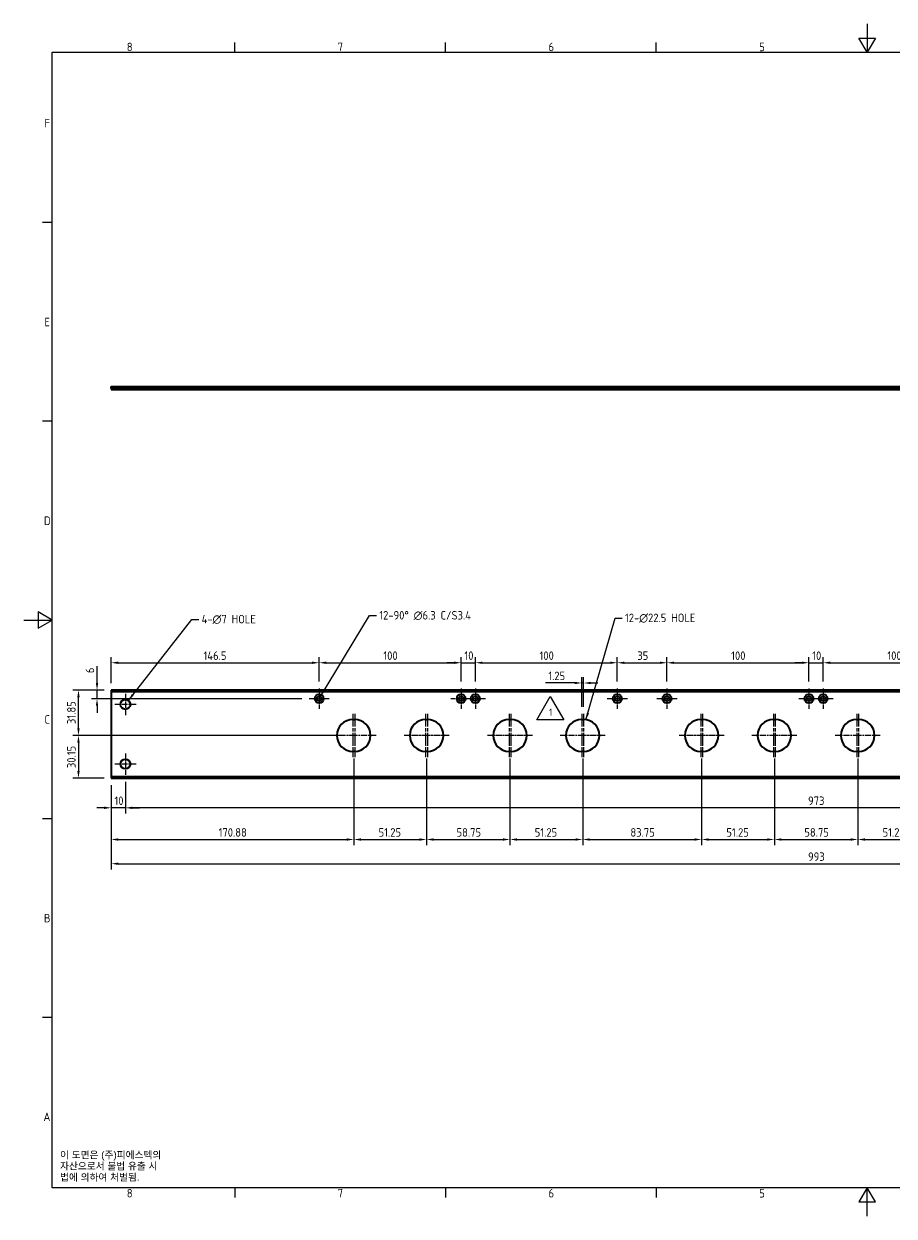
# Model space of a CAD drawing. Header units: millimetres. Extents: x 0 to 1188, y 0 to 840.
# Drawn here: x 0 to 613, y 0 to 840 of the extents above; entities that cross this region are included whole.
import ezdxf

# ---------------------------------------------------------------- set-up
doc = ezdxf.new("R2010")
doc.units = ezdxf.units.MM
doc.header["$LTSCALE"] = 2
doc.linetypes.add('CHAIN', pattern=[0.3543, 0.2362, -0.0295, 0.0591, -0.0295])
doc.linetypes.add('DASHED', pattern=[0.2067, 0.1654, -0.0413])
doc.layers.get('0').update_dxf_attribs({"color": 3, "lineweight": 25})
for name, color, linetype, lineweight in [('가려진 것(ISO)', 2, 'DASHED', 18), ('가려진 좁은 것(ISO)', 7, 'DASHED', 25), ('가시적인 것(ISO)', 3, 'Continuous', 40), ('경계(ISO)', 7, 'Continuous', 25), ('기호(ISO)', 5, 'Continuous', 25), ('중심 표식(ISO)', 1, 'Continuous', 25), ('치수(ISO)', 2, 'Continuous', 25)]:
    doc.layers.add(name, color=color, linetype=linetype, lineweight=lineweight)
doc.styles.add('ISO Proportiona M2B', font='isocp.shx')
doc.styles.add('문자 텍스트_M2B', font='isocp.shx')
doc.styles.add('문자 텍스트_PSTEK_POSCO', font='isocp.shx')
doc.styles.add('치수 텍스트_PSTEK_POSCO', font='isocp.shx')
doc.dimstyles.new('치수_PSTEK_POSCO', dxfattribs={"dimscale": 2, "dimtxt": 3, "dimasz": 2.5, "dimexe": 2, "dimexo": 2.5, "dimgap": 1, "dimtad": 1, "dimrnd": 1e-08, "dimdsep": 46, "dimtxsty": '치수 텍스트_PSTEK_POSCO', "dimcen": 0.09, "dimdle": 10, "dimclrd": 7, "dimclre": 7, "dimclrt": 2, "dimadec": 1, "dimazin": 2, "dimtfac": 1, "dimtmove": 0, "dimatfit": 3, "dimfxl": 0, "dimtolj": 1, "dimlwd": -1, "dimlwe": -1, "dimarcsym": 0})
doc.dimstyles.new('치수_PSTEK_POSCO$7', dxfattribs={"dimscale": 2, "dimtxt": 3, "dimasz": 2.5, "dimexe": 2, "dimexo": 2.5, "dimgap": 1, "dimtad": 1, "dimrnd": 1e-08, "dimdsep": 46, "dimtxsty": '치수 텍스트_PSTEK_POSCO', "dimcen": 0.09, "dimdle": 10, "dimclrd": 7, "dimclre": 7, "dimclrt": 2, "dimadec": 1, "dimazin": 2, "dimtfac": 1, "dimtmove": 0, "dimatfit": 3, "dimfxl": 0, "dimtolj": 1, "dimlwd": -1, "dimlwe": -1, "dimarcsym": 0})

# ---------------------------------------------------------------- blocks, each defined once
blk = doc.blocks.new('경계 Default Border')
at = {"layer": '경계(ISO)'}
for p, q in [((74.25, 410), (74.25, 413.4)), ((148.5, 410), (148.5, 413.4)), ((222.75, 410), (222.75, 413.4)), ((10, 350), (6.6, 350)), ((10, 280), (6.6, 280)), ((10, 140), (6.6, 140)), ((10, 70), (6.6, 70)), ((74.25, 10), (74.25, 6.6)), ((148.5, 10), (148.5, 6.6)), ((222.75, 10), (222.75, 6.6))]:
    blk.add_line(p, q, dxfattribs=at)
at = {"layer": '경계(ISO)', "flags": 128}
for points in [[(297, 420), (297, 410), (294.11, 415), (299.89, 415), (297, 410)], [(10, 10), (10, 410), (584, 410), (584, 10), (10, 10)], [(0, 210), (10, 210), (5, 212.89), (5, 207.11), (10, 210)], [(297, 0), (297, 10), (294.11, 5), (299.89, 5), (297, 10)]]:
    blk.add_lwpolyline(points, dxfattribs=at)
at = {"layer": '경계(ISO)', "color": 2, "char_height": 3, "attachment_point": 7, "style": '문자 텍스트_M2B'}
for s, insert in [('8', (36.27, 410.37)), ('7', (110.52, 410.39)), ('6', (184.77, 410.37)), ('5', (259.02, 410.37)), ('F', (7.24, 383.5)), ('E', (7.24, 313.47)), ('D', (7.08, 243.47)), ('C', (7.24, 173.47)), ('B', (7.08, 103.47)), ('A', (6.91, 33.49)), ('8', (36.27, 6.57)), ('7', (110.52, 6.59)), ('6', (184.77, 6.57)), ('5', (259.02, 6.57))]:
    blk.add_mtext(s, dxfattribs=dict(at, insert=insert))
blk = doc.blocks.new('*D27')
at = {"layer": 'Defpoints', "color": 0, "transparency": 16777216}
for p in [(71.52, 311.03), (1044.52, 311.03), (71.52, 287.68)]:
    blk.add_point(p, dxfattribs=at)
at = {"layer": '치수(ISO)', "color": 7, "transparency": 16777216}
for p, q in [((71.52, 306.03), (71.52, 283.68)), ((1044.52, 306.03), (1044.52, 283.68)), ((1039.52, 287.68), (76.52, 287.68))]:
    blk.add_line(p, q, dxfattribs=at)
for points in [[(76.52, 288.51), (76.52, 286.84), (71.52, 287.68)], [(1039.52, 288.51), (1039.52, 286.84), (1044.52, 287.68)]]:
    blk.add_solid(points, dxfattribs=at)
at = {"layer": '치수(ISO)', "color": 2, "transparency": 16777216, "insert": (552.37, 292.68), "char_height": 6, "attachment_point": 4, "style": '치수 텍스트_PSTEK_POSCO'}
blk.add_mtext('\\A1;973', dxfattribs=at)
blk = doc.blocks.new('*D28')
at = {"layer": 'Defpoints', "color": 0, "transparency": 16777216}
for p in [(71.52, 311.03), (61.52, 308.53), (61.52, 287.68)]:
    blk.add_point(p, dxfattribs=at)
at = {"layer": '치수(ISO)', "color": 7, "transparency": 16777216}
for p, q in [((61.52, 303.53), (61.52, 283.68)), ((71.52, 306.03), (71.52, 283.68)), ((56.52, 287.68), (51.52, 287.68)), ((71.52, 287.68), (61.52, 287.68)), ((76.52, 287.68), (81.52, 287.68))]:
    blk.add_line(p, q, dxfattribs=at)
for points in [[(56.52, 288.51), (56.52, 286.84), (61.52, 287.68)], [(76.52, 288.51), (76.52, 286.84), (71.52, 287.68)]]:
    blk.add_solid(points, dxfattribs=at)
at = {"layer": '치수(ISO)', "color": 2, "transparency": 16777216, "insert": (63.82, 292.68), "char_height": 6, "attachment_point": 4, "style": '치수 텍스트_PSTEK_POSCO'}
blk.add_mtext('\\A1;10', dxfattribs=at)
blk = doc.blocks.new('*D29')
at = {"layer": 'Defpoints', "color": 0, "transparency": 16777216}
for p in [(232.4, 327.43), (61.52, 308.53), (232.4, 265.35)]:
    blk.add_point(p, dxfattribs=at)
at = {"layer": '치수(ISO)', "color": 7, "transparency": 16777216}
for p, q in [((232.4, 322.43), (232.4, 261.35)), ((61.52, 303.53), (61.52, 261.35)), ((66.52, 265.35), (227.4, 265.35))]:
    blk.add_line(p, q, dxfattribs=at)
for points in [[(66.52, 266.18), (66.52, 264.51), (61.52, 265.35)], [(227.4, 266.18), (227.4, 264.51), (232.4, 265.35)]]:
    blk.add_solid(points, dxfattribs=at)
at = {"layer": '치수(ISO)', "color": 2, "transparency": 16777216, "insert": (137.16, 270.35), "char_height": 6, "attachment_point": 4, "style": '치수 텍스트_PSTEK_POSCO'}
blk.add_mtext('\\A1;170.88', dxfattribs=at)
blk = doc.blocks.new('*D30')
at = {"layer": 'Defpoints', "color": 0, "transparency": 16777216}
for p in [(232.4, 327.43), (283.65, 327.43), (283.65, 265.35)]:
    blk.add_point(p, dxfattribs=at)
at = {"layer": '치수(ISO)', "color": 7, "transparency": 16777216}
for p, q in [((232.4, 322.43), (232.4, 261.35)), ((283.65, 322.43), (283.65, 261.35)), ((237.4, 265.35), (278.65, 265.35))]:
    blk.add_line(p, q, dxfattribs=at)
for points in [[(237.4, 266.18), (237.4, 264.51), (232.4, 265.35)], [(278.65, 266.18), (278.65, 264.51), (283.65, 265.35)]]:
    blk.add_solid(points, dxfattribs=at)
at = {"layer": '치수(ISO)', "color": 2, "transparency": 16777216, "insert": (249.87, 270.35), "char_height": 6, "attachment_point": 4, "style": '치수 텍스트_PSTEK_POSCO'}
blk.add_mtext('\\A1;51.25', dxfattribs=at)
blk = doc.blocks.new('*D31')
at = {"layer": 'Defpoints', "color": 0, "transparency": 16777216}
for p in [(283.65, 327.43), (342.4, 327.43), (342.4, 265.35)]:
    blk.add_point(p, dxfattribs=at)
at = {"layer": '치수(ISO)', "color": 7, "transparency": 16777216}
for p, q in [((283.65, 322.43), (283.65, 261.35)), ((342.4, 322.43), (342.4, 261.35)), ((288.65, 265.35), (337.4, 265.35))]:
    blk.add_line(p, q, dxfattribs=at)
for points in [[(288.65, 266.18), (288.65, 264.51), (283.65, 265.35)], [(337.4, 266.18), (337.4, 264.51), (342.4, 265.35)]]:
    blk.add_solid(points, dxfattribs=at)
at = {"layer": '치수(ISO)', "color": 2, "transparency": 16777216, "insert": (304.77, 270.35), "char_height": 6, "attachment_point": 4, "style": '치수 텍스트_PSTEK_POSCO'}
blk.add_mtext('\\A1;58.75', dxfattribs=at)
blk = doc.blocks.new('*D32')
at = {"layer": 'Defpoints', "color": 0, "transparency": 16777216}
for p in [(342.4, 327.43), (393.65, 327.43), (393.65, 265.35)]:
    blk.add_point(p, dxfattribs=at)
at = {"layer": '치수(ISO)', "color": 7, "transparency": 16777216}
for p, q in [((342.4, 322.43), (342.4, 261.35)), ((393.65, 322.43), (393.65, 261.35)), ((347.4, 265.35), (388.65, 265.35))]:
    blk.add_line(p, q, dxfattribs=at)
for points in [[(347.4, 266.18), (347.4, 264.51), (342.4, 265.35)], [(388.65, 266.18), (388.65, 264.51), (393.65, 265.35)]]:
    blk.add_solid(points, dxfattribs=at)
at = {"layer": '치수(ISO)', "color": 2, "transparency": 16777216, "insert": (359.87, 270.35), "char_height": 6, "attachment_point": 4, "style": '치수 텍스트_PSTEK_POSCO'}
blk.add_mtext('\\A1;51.25', dxfattribs=at)
blk = doc.blocks.new('*D33')
at = {"layer": 'Defpoints', "color": 0, "transparency": 16777216}
for p in [(393.65, 327.43), (477.4, 327.43), (477.4, 265.35)]:
    blk.add_point(p, dxfattribs=at)
at = {"layer": '치수(ISO)', "color": 7, "transparency": 16777216}
for p, q in [((393.65, 322.43), (393.65, 261.35)), ((477.4, 322.43), (477.4, 261.35)), ((398.65, 265.35), (472.4, 265.35))]:
    blk.add_line(p, q, dxfattribs=at)
for points in [[(398.65, 266.18), (398.65, 264.51), (393.65, 265.35)], [(472.4, 266.18), (472.4, 264.51), (477.4, 265.35)]]:
    blk.add_solid(points, dxfattribs=at)
at = {"layer": '치수(ISO)', "color": 2, "transparency": 16777216, "insert": (427.27, 270.35), "char_height": 6, "attachment_point": 4, "style": '치수 텍스트_PSTEK_POSCO'}
blk.add_mtext('\\A1;83.75', dxfattribs=at)
blk = doc.blocks.new('*D34')
at = {"layer": 'Defpoints', "color": 0, "transparency": 16777216}
for p in [(477.4, 327.43), (528.65, 327.43), (528.65, 265.35)]:
    blk.add_point(p, dxfattribs=at)
at = {"layer": '치수(ISO)', "color": 7, "transparency": 16777216}
for p, q in [((477.4, 322.43), (477.4, 261.35)), ((528.65, 322.43), (528.65, 261.35)), ((482.4, 265.35), (523.65, 265.35))]:
    blk.add_line(p, q, dxfattribs=at)
for points in [[(482.4, 266.18), (482.4, 264.51), (477.4, 265.35)], [(523.65, 266.18), (523.65, 264.51), (528.65, 265.35)]]:
    blk.add_solid(points, dxfattribs=at)
at = {"layer": '치수(ISO)', "color": 2, "transparency": 16777216, "insert": (494.87, 270.35), "char_height": 6, "attachment_point": 4, "style": '치수 텍스트_PSTEK_POSCO'}
blk.add_mtext('\\A1;51.25', dxfattribs=at)
blk = doc.blocks.new('*D35')
at = {"layer": 'Defpoints', "color": 0, "transparency": 16777216}
for p in [(528.65, 327.43), (587.4, 327.43), (587.4, 265.35)]:
    blk.add_point(p, dxfattribs=at)
at = {"layer": '치수(ISO)', "color": 7, "transparency": 16777216}
for p, q in [((528.65, 322.43), (528.65, 261.35)), ((587.4, 322.43), (587.4, 261.35)), ((533.65, 265.35), (582.4, 265.35))]:
    blk.add_line(p, q, dxfattribs=at)
for points in [[(533.65, 266.18), (533.65, 264.51), (528.65, 265.35)], [(582.4, 266.18), (582.4, 264.51), (587.4, 265.35)]]:
    blk.add_solid(points, dxfattribs=at)
at = {"layer": '치수(ISO)', "color": 2, "transparency": 16777216, "insert": (549.77, 270.35), "char_height": 6, "attachment_point": 4, "style": '치수 텍스트_PSTEK_POSCO'}
blk.add_mtext('\\A1;58.75', dxfattribs=at)
blk = doc.blocks.new('*D36')
at = {"layer": 'Defpoints', "color": 0, "transparency": 16777216}
for p in [(587.4, 327.43), (638.65, 327.43), (638.65, 265.35)]:
    blk.add_point(p, dxfattribs=at)
at = {"layer": '치수(ISO)', "color": 7, "transparency": 16777216}
for p, q in [((587.4, 322.43), (587.4, 261.35)), ((638.65, 322.43), (638.65, 261.35)), ((592.4, 265.35), (633.65, 265.35))]:
    blk.add_line(p, q, dxfattribs=at)
for points in [[(592.4, 266.18), (592.4, 264.51), (587.4, 265.35)], [(633.65, 266.18), (633.65, 264.51), (638.65, 265.35)]]:
    blk.add_solid(points, dxfattribs=at)
at = {"layer": '치수(ISO)', "color": 2, "transparency": 16777216, "insert": (604.87, 270.35), "char_height": 6, "attachment_point": 4, "style": '치수 텍스트_PSTEK_POSCO'}
blk.add_mtext('\\A1;51.25', dxfattribs=at)
blk = doc.blocks.new('*D42')
at = {"layer": 'Defpoints', "color": 0, "transparency": 16777216}
for p in [(208.02, 389.88), (61.52, 370.53), (208.02, 371.68)]:
    blk.add_point(p, dxfattribs=at)
at = {"layer": '치수(ISO)', "color": 7, "transparency": 16777216}
for p, q in [((61.52, 375.53), (61.52, 393.88)), ((66.52, 389.88), (203.02, 389.88)), ((208.02, 376.68), (208.02, 393.88))]:
    blk.add_line(p, q, dxfattribs=at)
for points in [[(66.52, 390.71), (66.52, 389.05), (61.52, 389.88)], [(203.02, 390.71), (203.02, 389.05), (208.02, 389.88)]]:
    blk.add_solid(points, dxfattribs=at)
at = {"layer": '치수(ISO)', "color": 2, "transparency": 16777216, "insert": (126.55, 394.88), "char_height": 6, "attachment_point": 4, "style": '치수 텍스트_PSTEK_POSCO'}
blk.add_mtext('\\A1;146.5', dxfattribs=at)
blk = doc.blocks.new('*D43')
at = {"layer": 'Defpoints', "color": 0, "transparency": 16777216}
for p in [(308.02, 389.88), (208.02, 371.68), (308.02, 371.68)]:
    blk.add_point(p, dxfattribs=at)
at = {"layer": '치수(ISO)', "color": 7, "transparency": 16777216}
for p, q in [((208.02, 376.68), (208.02, 393.88)), ((213.02, 389.88), (303.02, 389.88)), ((308.02, 376.68), (308.02, 393.88))]:
    blk.add_line(p, q, dxfattribs=at)
for points in [[(213.02, 390.71), (213.02, 389.05), (208.02, 389.88)], [(303.02, 390.71), (303.02, 389.05), (308.02, 389.88)]]:
    blk.add_solid(points, dxfattribs=at)
at = {"layer": '치수(ISO)', "color": 2, "transparency": 16777216, "insert": (253.22, 394.88), "char_height": 6, "attachment_point": 4, "style": '치수 텍스트_PSTEK_POSCO'}
blk.add_mtext('\\A1;100', dxfattribs=at)
blk = doc.blocks.new('*D44')
at = {"layer": 'Defpoints', "color": 0, "transparency": 16777216}
for p in [(318.02, 389.88), (308.02, 371.68), (318.02, 371.68)]:
    blk.add_point(p, dxfattribs=at)
at = {"layer": '치수(ISO)', "color": 7, "transparency": 16777216}
for p, q in [((303.02, 389.88), (298.02, 389.88)), ((308.02, 376.68), (308.02, 393.88)), ((308.02, 389.88), (318.02, 389.88)), ((318.02, 376.68), (318.02, 393.88)), ((323.02, 389.88), (328.02, 389.88))]:
    blk.add_line(p, q, dxfattribs=at)
for points in [[(303.02, 390.71), (303.02, 389.05), (308.02, 389.88)], [(323.02, 390.71), (323.02, 389.05), (318.02, 389.88)]]:
    blk.add_solid(points, dxfattribs=at)
at = {"layer": '치수(ISO)', "color": 2, "transparency": 16777216, "insert": (310.32, 394.88), "char_height": 6, "attachment_point": 4, "style": '치수 텍스트_PSTEK_POSCO'}
blk.add_mtext('\\A1;10', dxfattribs=at)
blk = doc.blocks.new('*D45')
at = {"layer": 'Defpoints', "color": 0, "transparency": 16777216}
for p in [(418.02, 389.88), (318.02, 371.68), (418.02, 371.68)]:
    blk.add_point(p, dxfattribs=at)
at = {"layer": '치수(ISO)', "color": 7, "transparency": 16777216}
for p, q in [((318.02, 376.68), (318.02, 393.88)), ((323.02, 389.88), (413.02, 389.88)), ((418.02, 376.68), (418.02, 393.88))]:
    blk.add_line(p, q, dxfattribs=at)
for points in [[(323.02, 390.71), (323.02, 389.05), (318.02, 389.88)], [(413.02, 390.71), (413.02, 389.05), (418.02, 389.88)]]:
    blk.add_solid(points, dxfattribs=at)
at = {"layer": '치수(ISO)', "color": 2, "transparency": 16777216, "insert": (363.22, 394.88), "char_height": 6, "attachment_point": 4, "style": '치수 텍스트_PSTEK_POSCO'}
blk.add_mtext('\\A1;100', dxfattribs=at)
blk = doc.blocks.new('*D46')
at = {"layer": 'Defpoints', "color": 0, "transparency": 16777216}
for p in [(453.02, 389.88), (418.02, 371.68), (453.02, 371.68)]:
    blk.add_point(p, dxfattribs=at)
at = {"layer": '치수(ISO)', "color": 7, "transparency": 16777216}
for p, q in [((418.02, 376.68), (418.02, 393.88)), ((423.02, 389.88), (448.02, 389.88)), ((453.02, 376.68), (453.02, 393.88))]:
    blk.add_line(p, q, dxfattribs=at)
for points in [[(423.02, 390.71), (423.02, 389.05), (418.02, 389.88)], [(448.02, 390.71), (448.02, 389.05), (453.02, 389.88)]]:
    blk.add_solid(points, dxfattribs=at)
at = {"layer": '치수(ISO)', "color": 2, "transparency": 16777216, "insert": (432.1, 394.88), "char_height": 6, "attachment_point": 4, "style": '치수 텍스트_PSTEK_POSCO'}
blk.add_mtext('\\A1;35', dxfattribs=at)
blk = doc.blocks.new('*D47')
at = {"layer": 'Defpoints', "color": 0, "transparency": 16777216}
for p in [(553.02, 389.88), (453.02, 371.68), (553.02, 371.68)]:
    blk.add_point(p, dxfattribs=at)
at = {"layer": '치수(ISO)', "color": 7, "transparency": 16777216}
for p, q in [((453.02, 376.68), (453.02, 393.88)), ((458.02, 389.88), (548.02, 389.88)), ((553.02, 376.68), (553.02, 393.88))]:
    blk.add_line(p, q, dxfattribs=at)
for points in [[(458.02, 390.71), (458.02, 389.05), (453.02, 389.88)], [(548.02, 390.71), (548.02, 389.05), (553.02, 389.88)]]:
    blk.add_solid(points, dxfattribs=at)
at = {"layer": '치수(ISO)', "color": 2, "transparency": 16777216, "insert": (498.22, 394.88), "char_height": 6, "attachment_point": 4, "style": '치수 텍스트_PSTEK_POSCO'}
blk.add_mtext('\\A1;100', dxfattribs=at)
blk = doc.blocks.new('*D48')
at = {"layer": 'Defpoints', "color": 0, "transparency": 16777216}
for p in [(563.02, 389.88), (553.02, 371.68), (563.02, 371.68)]:
    blk.add_point(p, dxfattribs=at)
at = {"layer": '치수(ISO)', "color": 7, "transparency": 16777216}
for p, q in [((548.02, 389.88), (543.02, 389.88)), ((553.02, 376.68), (553.02, 393.88)), ((553.02, 389.88), (563.02, 389.88)), ((563.02, 376.68), (563.02, 393.88)), ((568.02, 389.88), (573.02, 389.88))]:
    blk.add_line(p, q, dxfattribs=at)
for points in [[(548.02, 390.71), (548.02, 389.05), (553.02, 389.88)], [(568.02, 390.71), (568.02, 389.05), (563.02, 389.88)]]:
    blk.add_solid(points, dxfattribs=at)
at = {"layer": '치수(ISO)', "color": 2, "transparency": 16777216, "insert": (555.32, 394.88), "char_height": 6, "attachment_point": 4, "style": '치수 텍스트_PSTEK_POSCO'}
blk.add_mtext('\\A1;10', dxfattribs=at)
blk = doc.blocks.new('*D49')
at = {"layer": 'Defpoints', "color": 0, "transparency": 16777216}
for p in [(663.02, 389.88), (563.02, 371.68), (663.02, 371.68)]:
    blk.add_point(p, dxfattribs=at)
at = {"layer": '치수(ISO)', "color": 7, "transparency": 16777216}
for p, q in [((563.02, 376.68), (563.02, 393.88)), ((568.02, 389.88), (658.02, 389.88)), ((663.02, 376.68), (663.02, 393.88))]:
    blk.add_line(p, q, dxfattribs=at)
for points in [[(568.02, 390.71), (568.02, 389.05), (563.02, 389.88)], [(658.02, 390.71), (658.02, 389.05), (663.02, 389.88)]]:
    blk.add_solid(points, dxfattribs=at)
at = {"layer": '치수(ISO)', "color": 2, "transparency": 16777216, "insert": (608.22, 394.88), "char_height": 6, "attachment_point": 4, "style": '치수 텍스트_PSTEK_POSCO'}
blk.add_mtext('\\A1;100', dxfattribs=at)
blk = doc.blocks.new('*D55')
at = {"layer": 'Defpoints', "color": 0, "transparency": 16777216}
for p in [(51.54, 370.53), (61.52, 370.53), (200.87, 364.53)]:
    blk.add_point(p, dxfattribs=at)
at = {"layer": '치수(ISO)', "color": 7, "transparency": 16777216}
for p, q in [((51.54, 375.53), (51.54, 387.59)), ((56.52, 370.53), (47.54, 370.53)), ((51.54, 364.53), (51.54, 370.53)), ((195.87, 364.53), (47.54, 364.53)), ((51.54, 359.53), (51.54, 354.53))]:
    blk.add_line(p, q, dxfattribs=at)
for points in [[(50.7, 375.53), (52.37, 375.53), (51.54, 370.53)], [(50.7, 359.53), (52.37, 359.53), (51.54, 364.53)]]:
    blk.add_solid(points, dxfattribs=at)
at = {"layer": '치수(ISO)', "color": 2, "transparency": 16777216, "insert": (46.54, 382.53), "char_height": 6, "attachment_point": 4, "rotation": 90, "style": '치수 텍스트_PSTEK_POSCO'}
blk.add_mtext('\\A1;6', dxfattribs=at)
blk = doc.blocks.new('*D56')
at = {"layer": 'Defpoints', "color": 0, "transparency": 16777216}
for p in [(231.52, 338.68), (38.48, 308.53), (61.52, 308.53)]:
    blk.add_point(p, dxfattribs=at)
at = {"layer": '치수(ISO)', "color": 7, "transparency": 16777216}
for p, q in [((226.52, 338.68), (34.48, 338.68)), ((38.48, 333.68), (38.48, 313.53)), ((56.52, 308.53), (34.48, 308.53))]:
    blk.add_line(p, q, dxfattribs=at)
for points in [[(37.64, 333.68), (39.31, 333.68), (38.48, 338.68)], [(37.64, 313.53), (39.31, 313.53), (38.48, 308.53)]]:
    blk.add_solid(points, dxfattribs=at)
at = {"layer": '치수(ISO)', "color": 2, "transparency": 16777216, "insert": (33.48, 315.68), "char_height": 6, "attachment_point": 4, "rotation": 90, "style": '치수 텍스트_PSTEK_POSCO'}
blk.add_mtext('\\A1;30.15', dxfattribs=at)
blk = doc.blocks.new('*D59')
at = {"layer": 'Defpoints', "color": 0, "transparency": 16777216}
for p in [(38.48, 370.53), (61.52, 370.53), (231.52, 338.68)]:
    blk.add_point(p, dxfattribs=at)
at = {"layer": '치수(ISO)', "color": 7, "transparency": 16777216}
for p, q in [((56.52, 370.53), (34.48, 370.53)), ((38.48, 343.68), (38.48, 365.53)), ((226.52, 338.68), (34.48, 338.68))]:
    blk.add_line(p, q, dxfattribs=at)
for points in [[(37.64, 365.53), (39.31, 365.53), (38.48, 370.53)], [(37.64, 343.68), (39.31, 343.68), (38.48, 338.68)]]:
    blk.add_solid(points, dxfattribs=at)
at = {"layer": '치수(ISO)', "color": 2, "transparency": 16777216, "insert": (33.48, 346.68), "char_height": 6, "attachment_point": 4, "rotation": 90, "style": '치수 텍스트_PSTEK_POSCO'}
blk.add_mtext('\\A1;31.85', dxfattribs=at)
blk = doc.blocks.new('*D60')
at = {"layer": 'Defpoints', "color": 0, "transparency": 16777216}
for p in [(61.52, 308.53), (1054.52, 308.53), (1054.52, 248.29)]:
    blk.add_point(p, dxfattribs=at)
at = {"layer": '치수(ISO)', "color": 7, "transparency": 16777216}
for p, q in [((61.52, 303.53), (61.52, 244.29)), ((1054.52, 303.53), (1054.52, 244.29)), ((66.52, 248.29), (1049.52, 248.29))]:
    blk.add_line(p, q, dxfattribs=at)
for points in [[(66.52, 249.12), (66.52, 247.46), (61.52, 248.29)], [(1049.52, 249.12), (1049.52, 247.46), (1054.52, 248.29)]]:
    blk.add_solid(points, dxfattribs=at)
at = {"layer": '치수(ISO)', "color": 2, "transparency": 16777216, "insert": (552.36, 253.29), "char_height": 6, "attachment_point": 4, "style": '치수 텍스트_PSTEK_POSCO'}
blk.add_mtext('\\A1;993', dxfattribs=at)
blk = doc.blocks.new('*D61')
at = {"layer": 'Defpoints', "color": 0, "transparency": 16777216}
for p in [(394.27, 375.62), (393.02, 353.93), (394.27, 353.93)]:
    blk.add_point(p, dxfattribs=at)
at = {"layer": '치수(ISO)', "color": 7, "transparency": 16777216}
for p, q in [((393.02, 358.93), (393.02, 379.62)), ((394.27, 358.93), (394.27, 379.62)), ((388.02, 375.62), (367.37, 375.62)), ((394.27, 375.62), (393.02, 375.62)), ((399.27, 375.62), (404.27, 375.62))]:
    blk.add_line(p, q, dxfattribs=at)
for points in [[(388.02, 376.46), (388.02, 374.79), (393.02, 375.62)], [(399.27, 376.46), (399.27, 374.79), (394.27, 375.62)]]:
    blk.add_solid(points, dxfattribs=at)
at = {"layer": '치수(ISO)', "color": 2, "transparency": 16777216, "insert": (369.37, 380.62), "char_height": 6, "attachment_point": 4, "style": '치수 텍스트_PSTEK_POSCO'}
blk.add_mtext('\\A1;1.25', dxfattribs=at)
blk = doc.blocks.new('리비전 태그1')
at = {"layer": '기호(ISO)'}
for p, q in [((180.65, 174.8), (185.41, 183.05)), ((185.41, 183.05), (190.17, 174.8)), ((190.17, 174.8), (180.65, 174.8))]:
    blk.add_line(p, q, dxfattribs=at)
at = {"layer": '기호(ISO)', "color": 1, "insert": (184.98, 176.3), "char_height": 2.5, "attachment_point": 7, "style": 'ISO Proportiona M2B'}
blk.add_mtext('1', dxfattribs=at)

msp = doc.modelspace()

# ---------------------------------------------------------------- linework, layer by layer
at = {"layer": '가려진 것(ISO)', "ltscale": 1.904597}
for p, q in [((68.021, 582.43), (68.021, 584.43)), ((75.021, 582.43), (75.021, 584.43)), ((220.521, 584.43), (220.521, 582.43)), ((244.271, 584.43), (244.271, 582.43)), ((271.771, 584.43), (271.771, 582.43)), ((295.521, 584.43), (295.521, 582.43)), ((330.521, 584.43), (330.521, 582.43)), ((354.271, 584.43), (354.271, 582.43)), ((381.771, 584.43), (381.771, 582.43)), ((405.521, 584.43), (405.521, 582.43)), ((465.521, 584.43), (465.521, 582.43)), ((489.271, 584.43), (489.271, 582.43)), ((516.771, 584.43), (516.771, 582.43)), ((540.521, 584.43), (540.521, 582.43)), ((575.521, 584.43), (575.521, 582.43)), ((599.271, 584.43), (599.271, 582.43))]:
    msp.add_line(p, q, dxfattribs=at)
at = {"layer": '가려진 것(ISO)', "ltscale": 1.952795}
for p, q in [((206.321, 583.88), (204.871, 582.43)), ((209.721, 583.88), (211.171, 582.43)), ((306.321, 583.88), (304.871, 582.43)), ((309.721, 583.88), (311.171, 582.43)), ((316.321, 583.88), (314.871, 582.43)), ((319.721, 583.88), (321.171, 582.43)), ((416.321, 583.88), (414.871, 582.43)), ((419.721, 583.88), (421.171, 582.43)), ((451.321, 583.88), (449.871, 582.43)), ((454.721, 583.88), (456.171, 582.43)), ((551.321, 583.88), (549.871, 582.43)), ((554.721, 583.88), (556.171, 582.43)), ((561.321, 583.88), (559.871, 582.43)), ((564.721, 583.88), (566.171, 582.43))]:
    msp.add_line(p, q, dxfattribs=at)
at = {"layer": '가려진 것(ISO)', "ltscale": 0.523692}
for p, q in [((206.321, 584.43), (206.321, 583.88)), ((209.721, 584.43), (209.721, 583.88)), ((306.321, 584.43), (306.321, 583.88)), ((309.721, 584.43), (309.721, 583.88)), ((316.321, 584.43), (316.321, 583.88)), ((319.721, 584.43), (319.721, 583.88)), ((416.321, 584.43), (416.321, 583.88)), ((419.721, 584.43), (419.721, 583.88)), ((451.321, 584.43), (451.321, 583.88)), ((454.721, 584.43), (454.721, 583.88)), ((551.321, 584.43), (551.321, 583.88)), ((554.721, 584.43), (554.721, 583.88)), ((561.321, 584.43), (561.321, 583.88)), ((564.721, 584.43), (564.721, 583.88))]:
    msp.add_line(p, q, dxfattribs=at)
at = {"layer": '가려진 것(ISO)', "ltscale": 5.086114}
for p, q in [((206.321, 583.88), (209.721, 583.88)), ((306.321, 583.88), (309.721, 583.88)), ((316.321, 583.88), (319.721, 583.88)), ((416.321, 583.88), (419.721, 583.88)), ((451.321, 583.88), (454.721, 583.88)), ((551.321, 583.88), (554.721, 583.88)), ((561.321, 583.88), (564.721, 583.88))]:
    msp.add_line(p, q, dxfattribs=at)
at = {"layer": '가려진 좁은 것(ISO)', "ltscale": 1.904597}
for p, q in [((231.771, 584.43), (231.771, 582.43)), ((233.021, 582.43), (233.021, 584.43)), ((283.021, 582.43), (283.021, 584.43)), ((284.271, 584.43), (284.271, 582.43)), ((341.771, 584.43), (341.771, 582.43)), ((343.021, 582.43), (343.021, 584.43)), ((393.021, 582.43), (393.021, 584.43)), ((394.271, 584.43), (394.271, 582.43)), ((476.771, 584.43), (476.771, 582.43)), ((478.021, 582.43), (478.021, 584.43)), ((528.021, 582.43), (528.021, 584.43)), ((529.271, 584.43), (529.271, 582.43)), ((586.771, 584.43), (586.771, 582.43)), ((588.021, 582.43), (588.021, 584.43))]:
    msp.add_line(p, q, dxfattribs=at)
at = {"layer": '가시적인 것(ISO)'}
for p, q in [((61.521, 583.43), (61.521, 584.43)), ((61.521, 584.43), (1054.521, 584.43)), ((61.521, 583.43), (61.521, 582.43)), ((1054.521, 583.43), (61.521, 583.43)), ((61.521, 582.43), (1054.521, 582.43)), ((61.521, 370.534), (61.521, 369.534)), ((1054.521, 370.534), (61.521, 370.534)), ((61.521, 369.534), (1054.521, 369.534)), ((61.521, 369.534), (61.521, 309.534)), ((231.771, 349.934), (233.021, 349.934)), ((283.021, 349.934), (284.271, 349.934)), ((341.771, 349.934), (343.021, 349.934)), ((393.021, 349.934), (394.271, 349.934)), ((476.771, 349.934), (478.021, 349.934)), ((528.021, 349.934), (529.271, 349.934)), ((586.771, 349.934), (588.021, 349.934)), ((233.021, 327.434), (231.771, 327.434)), ((284.271, 327.434), (283.021, 327.434)), ((343.021, 327.434), (341.771, 327.434)), ((394.271, 327.434), (393.021, 327.434)), ((478.021, 327.434), (476.771, 327.434)), ((529.271, 327.434), (528.021, 327.434)), ((588.021, 327.434), (586.771, 327.434)), ((1054.521, 309.534), (61.521, 309.534)), ((61.521, 309.534), (61.521, 308.534)), ((61.521, 308.534), (1054.521, 308.534))]:
    msp.add_line(p, q, dxfattribs=at)
for centre, radius in [((71.521, 360.534), 3.5), ((208.021, 364.534), 3.15), ((208.021, 364.534), 1.7), ((308.021, 364.534), 3.15), ((308.021, 364.534), 1.7), ((318.021, 364.534), 3.15), ((318.021, 364.534), 1.7), ((418.021, 364.534), 3.15), ((418.021, 364.534), 1.7), ((453.021, 364.534), 3.15), ((453.021, 364.534), 1.7), ((553.021, 364.534), 3.15), ((553.021, 364.534), 1.7), ((563.021, 364.534), 3.15), ((563.021, 364.534), 1.7), ((71.521, 318.534), 3.5)]:
    msp.add_circle(centre, radius, dxfattribs=at)
for centre, start, end in [((231.771, 338.684), 90, 270), ((233.021, 338.684), 270, 90), ((283.021, 338.684), 90, 270), ((284.271, 338.684), 270, 90), ((341.771, 338.684), 90, 270), ((343.021, 338.684), 270, 90), ((393.021, 338.684), 90, 270), ((394.271, 338.684), 270, 90), ((476.771, 338.684), 90, 270), ((478.021, 338.684), 270, 90), ((528.021, 338.684), 90, 270), ((529.271, 338.684), 270, 90), ((586.771, 338.684), 90, 270), ((588.021, 338.684), 270, 90)]:
    msp.add_arc(centre, 11.25, start, end, dxfattribs=at)
at = {"layer": '중심 표식(ISO)', "linetype": 'CHAIN', "ltscale": 7.945033}
for p, q in [((208.021, 371.684), (208.021, 357.384)), ((308.021, 371.684), (308.021, 357.384)), ((318.021, 371.684), (318.021, 357.384)), ((418.021, 371.684), (418.021, 357.384)), ((453.021, 371.684), (453.021, 357.384)), ((553.021, 371.684), (553.021, 357.384)), ((563.021, 371.684), (563.021, 357.384)), ((215.171, 364.534), (200.871, 364.534)), ((315.171, 364.534), (300.871, 364.534)), ((325.171, 364.534), (310.871, 364.534)), ((425.171, 364.534), (410.871, 364.534)), ((460.171, 364.534), (445.871, 364.534)), ((560.171, 364.534), (545.871, 364.534)), ((570.171, 364.534), (555.871, 364.534))]:
    msp.add_line(p, q, dxfattribs=at)
at = {"layer": '중심 표식(ISO)', "linetype": 'CHAIN', "ltscale": 8.333956}
for p, q in [((71.521, 368.034), (71.521, 353.034)), ((79.021, 360.534), (64.021, 360.534)), ((71.521, 326.034), (71.521, 311.034)), ((79.021, 318.534), (64.021, 318.534))]:
    msp.add_line(p, q, dxfattribs=at)
at = {"layer": '중심 표식(ISO)', "linetype": 'CHAIN', "ltscale": 19.051651}
for p, q in [((231.771, 353.934), (231.771, 323.434)), ((233.021, 353.934), (233.021, 323.434)), ((283.021, 353.934), (283.021, 323.434)), ((284.271, 353.934), (284.271, 323.434)), ((341.771, 353.934), (341.771, 323.434)), ((343.021, 353.934), (343.021, 323.434)), ((393.021, 353.934), (393.021, 323.434)), ((394.271, 353.934), (394.271, 323.434)), ((476.771, 353.934), (476.771, 323.434)), ((478.021, 353.934), (478.021, 323.434)), ((528.021, 353.934), (528.021, 323.434)), ((529.271, 353.934), (529.271, 323.434)), ((586.771, 353.934), (586.771, 323.434)), ((588.021, 353.934), (588.021, 323.434))]:
    msp.add_line(p, q, dxfattribs=at)
at = {"layer": '중심 표식(ISO)', "linetype": 'CHAIN', "ltscale": 9.306262}
for p, q in [((233.271, 338.684), (216.521, 338.684)), ((248.271, 338.684), (231.521, 338.684)), ((284.521, 338.684), (267.771, 338.684)), ((299.521, 338.684), (282.771, 338.684)), ((343.271, 338.684), (326.521, 338.684)), ((358.271, 338.684), (341.521, 338.684)), ((394.521, 338.684), (377.771, 338.684)), ((409.521, 338.684), (392.771, 338.684)), ((478.271, 338.684), (461.521, 338.684)), ((493.271, 338.684), (476.521, 338.684)), ((529.521, 338.684), (512.771, 338.684)), ((544.521, 338.684), (527.771, 338.684)), ((588.271, 338.684), (571.521, 338.684)), ((603.271, 338.684), (586.521, 338.684))]:
    msp.add_line(p, q, dxfattribs=at)

# ---------------------------------------------------------------- block references
at = {"xscale": 2, "yscale": 2, "zscale": 2}
msp.add_blockref('경계 Default Border', (0, 0), dxfattribs=at)
at = {"layer": '기호(ISO)', "xscale": 2, "yscale": 2, "zscale": 2}
msp.add_blockref('리비전 태그1', (0, 0), dxfattribs=at)

# ---------------------------------------------------------------- texts
at = {"layer": '기호(ISO)', "color": 2, "attachment_point": 4}
for s, insert, char_height, width, line_spacing_factor, style in [('{4-\\fAIGDT|b0|i0;\\H6.0000;n\\fisocp|b0|i0;\\H6.0000;7 HOLE}', (125.207, 420.423), 6, 44.5163, 0.525, '치수 텍스트_PSTEK_POSCO'), ('{12-90° \\fAIGDT|b0|i0;\\H6.0000;n\\fisocp|b0|i0;\\H6.0000;6.3 C/S3.4}', (250.357, 423.117), 6, 76.84594, 0.525, '치수 텍스트_PSTEK_POSCO'), ('{12-\\fAIGDT|b0|i0;\\H6.0000;n\\fisocp|b0|i0;\\H6.0000;22.5 HOLE}', (423.395, 421.296), 6, 58.65871, 0.525, '치수 텍스트_PSTEK_POSCO'), ('{\\fArial|b0|i0;\\H5.0000;이 도면은 (주)피에스텍의\\P자산으로서 불법 유출 시 \\P법에 의하여 처벌됨.}', (25.51, 35.029), 5, 78.61221, 0.944221, '문자 텍스트_PSTEK_POSCO')]:
    msp.add_mtext(s, dxfattribs=dict(at, insert=insert, char_height=char_height, width=width, line_spacing_factor=line_spacing_factor, style=style))

# ---------------------------------------------------------------- dimensions: what is measured, and where the dimension line sits
at = {"layer": '치수(ISO)', "color": 7}
for base, p1, p2, angle, override, picture, middle in [((208.021, 389.878), (61.521, 370.534), (208.021, 371.684), 180, {"dimdec": 2, "dimtp": 0, "dimtm": 0, "dimtdec": 2, "dimtofl": 0, "dimatfit": 1}, '*D42', (134.771, 389.878)), ((308.021, 389.878), (208.021, 371.684), (308.021, 371.684), 180, {"dimdec": 2, "dimtp": 0, "dimtm": 0, "dimtdec": 2, "dimtofl": 0, "dimatfit": 1}, '*D43', (258.021, 389.878)), ((318.021, 389.878), (308.021, 371.684), (318.021, 371.684), 180, {"dimdec": 2, "dimtp": 0, "dimtm": 0, "dimtdec": 2, "dimtofl": 1, "dimatfit": 1}, '*D44', (313.021, 389.878)), ((418.021, 389.878), (318.021, 371.684), (418.021, 371.684), 180, {"dimdec": 2, "dimtp": 0, "dimtm": 0, "dimtdec": 2, "dimtofl": 0, "dimatfit": 1}, '*D45', (368.021, 389.878)), ((453.021, 389.878), (418.021, 371.684), (453.021, 371.684), 180, {"dimdec": 2, "dimtp": 0, "dimtm": 0, "dimtdec": 2, "dimtofl": 0, "dimatfit": 1}, '*D46', (435.521, 389.878)), ((553.021, 389.878), (453.021, 371.684), (553.021, 371.684), 180, {"dimdec": 2, "dimtp": 0, "dimtm": 0, "dimtdec": 2, "dimtofl": 0, "dimatfit": 1}, '*D47', (503.021, 389.878)), ((563.021, 389.878), (553.021, 371.684), (563.021, 371.684), 180, {"dimdec": 2, "dimtp": 0, "dimtm": 0, "dimtdec": 2, "dimtofl": 1, "dimatfit": 1}, '*D48', (558.021, 389.878)), ((663.021, 389.878), (563.021, 371.684), (663.021, 371.684), 180, {"dimdec": 2, "dimtp": 0, "dimtm": 0, "dimtdec": 2, "dimtofl": 0, "dimatfit": 1}, '*D49', (613.021, 389.878)), ((51.538, 370.534), (200.871, 364.534), (61.521, 370.534), 90, {"dimdec": 2, "dimtp": 0, "dimtm": 0, "dimtdec": 2, "dimtofl": 1, "dimatfit": 1}, '*D55', (51.538, 384.062)), ((394.271, 375.623), (393.021, 353.934), (394.271, 353.934), 180, {"dimdec": 2, "dimtp": 0, "dimtm": 0, "dimtdec": 2, "dimtofl": 1, "dimatfit": 1}, '*D61', (375.197, 375.623)), ((38.478, 370.534), (231.521, 338.684), (61.521, 370.534), 90, {"dimdec": 2, "dimtp": 0, "dimtm": 0, "dimtdec": 2, "dimtofl": 0, "dimatfit": 1}, '*D59', (38.478, 354.609)), ((38.478, 308.534), (231.521, 338.684), (61.521, 308.534), 90, {"dimdec": 2, "dimtp": 0, "dimtm": 0, "dimtdec": 2, "dimtofl": 0, "dimatfit": 1}, '*D56', (38.478, 323.609)), ((232.396215881, 265.347724681), (61.521215881, 308.533640956), (232.396215881, 327.433640956), 180, {"dimdec": 2, "dimtp": 0, "dimtm": 0, "dimtdec": 2, "dimtofl": 0, "dimatfit": 1}, '*D29', (147.063715881, 265.347724681)), ((283.646, 265.348), (232.396, 327.434), (283.646, 327.434), 180, {"dimdec": 2, "dimtp": 0, "dimtm": 0, "dimtdec": 2, "dimtofl": 0, "dimatfit": 1}, '*D30', (257.791, 265.348)), ((342.396, 265.348), (283.646, 327.434), (342.396, 327.434), 180, {"dimdec": 2, "dimtp": 0, "dimtm": 0, "dimtdec": 2, "dimtofl": 0, "dimatfit": 1}, '*D31', (313.291, 265.348)), ((393.646, 265.348), (342.396, 327.434), (393.646, 327.434), 180, {"dimdec": 2, "dimtp": 0, "dimtm": 0, "dimtdec": 2, "dimtofl": 0, "dimatfit": 1}, '*D32', (367.791, 265.348)), ((477.396, 265.348), (393.646, 327.434), (477.396, 327.434), 180, {"dimdec": 2, "dimtp": 0, "dimtm": 0, "dimtdec": 2, "dimtofl": 0, "dimatfit": 1}, '*D33', (435.791, 265.348)), ((528.646, 265.348), (477.396, 327.434), (528.646, 327.434), 180, {"dimdec": 2, "dimtp": 0, "dimtm": 0, "dimtdec": 2, "dimtofl": 0, "dimatfit": 1}, '*D34', (502.791, 265.348)), ((587.396, 265.348), (528.646, 327.434), (587.396, 327.434), 180, {"dimdec": 2, "dimtp": 0, "dimtm": 0, "dimtdec": 2, "dimtofl": 0, "dimatfit": 1}, '*D35', (558.291, 265.348)), ((638.646, 265.348), (587.396, 327.434), (638.646, 327.434), 180, {"dimdec": 2, "dimtp": 0, "dimtm": 0, "dimtdec": 2, "dimtofl": 0, "dimatfit": 1}, '*D36', (612.791, 265.348)), ((61.521, 287.676), (71.521, 311.034), (61.521, 308.534), 180, {"dimdec": 2, "dimtp": 0, "dimtm": 0, "dimtdec": 2, "dimtofl": 1, "dimatfit": 1}, '*D28', (66.521, 287.676)), ((71.521, 287.676), (1044.521, 311.034), (71.521, 311.034), 180, {"dimdec": 2, "dimtp": 0, "dimtm": 0, "dimtdec": 2, "dimtofl": 0, "dimatfit": 1}, '*D27', (558.021, 287.676)), ((1054.521, 248.289), (61.521, 308.534), (1054.521, 308.534), 180, {"dimdec": 2, "dimtp": 0, "dimtm": 0, "dimtdec": 2, "dimtofl": 0, "dimatfit": 1}, '*D60', (558.021, 248.289))]:
    dim = msp.add_linear_dim(base=base, p1=p1, p2=p2, angle=angle, dimstyle='치수_PSTEK_POSCO', override=override, dxfattribs=at)
    dim.commit()
    dim.dimension.update_dxf_attribs({"geometry": picture, "text_midpoint": middle, "dimtype": 160})

# ---------------------------------------------------------------- leaders
at = {"layer": '기호(ISO)', "color": 7, "annotation_type": 0, "has_hookline": 1, "hookline_direction": 0}
for points, text_width in [([(73.624, 363.331), (118.207, 420.423), (123.207, 420.423)], 41.348), ([(208.871, 366.006), (243.357, 423.117), (248.357, 423.117)], 71.494), ([(395.933, 349.55), (416.395, 421.296), (421.395, 421.296)], 55.079)]:
    msp.add_leader(points, dimstyle='치수_PSTEK_POSCO$7', override={"dimtad": 0}, dxfattribs=dict(at, text_width=text_width))

doc.saveas('drawing.dxf')
